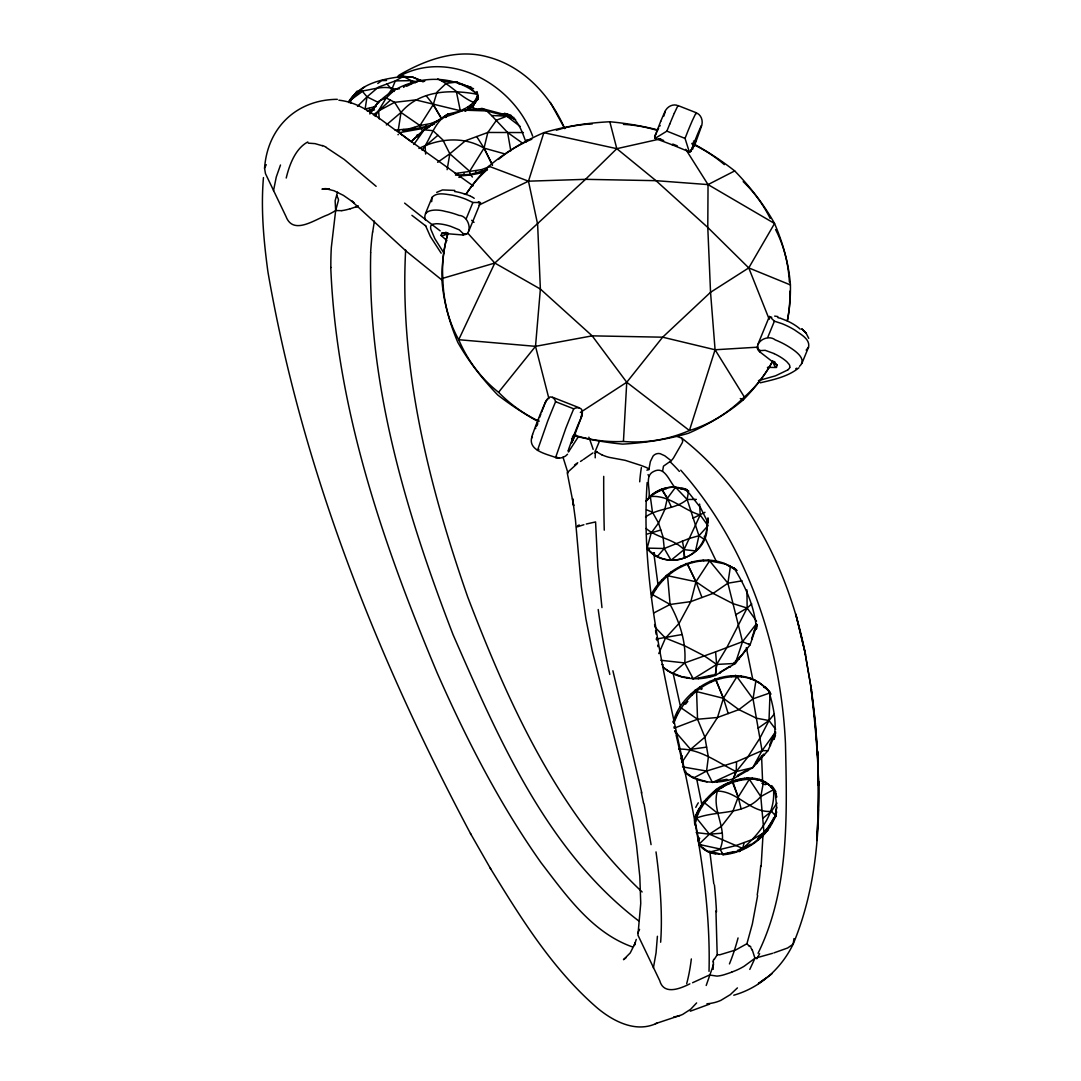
<?xml version="1.0" encoding="UTF-8"?>
<svg xmlns="http://www.w3.org/2000/svg" width="1081" height="1081" viewBox="0 0 1081 1081"><rect width="100%" height="100%" fill="white"/><g stroke="black" fill="none" stroke-linecap="round" stroke-linejoin="round"><path stroke-width="1.5" d="M685.759 149.327L708.041 184.594L707.785 227.469L710.541 292.302L715.082 349.771L689.421 430.522A135.544 126.234 -43.3 0 1 623.44 441.453A135.53 130.855 0 0 1 573.808 434.94M675.49 488.017C669.369 481.91 664.991 465.708 653.978 471.343C643.438 475.897 651.478 490.477 648.546 498.787M595.199 457.831L595.307 451.155L599.698 440.589M713.379 964.157L713.419 961.914M776.807 807.561L776.009 811.088L776.712 812.02C770.267 835.654 747.106 852.666 723.027 854.76L720.081 849.004C728.621 829.681 711.406 811.007 717.392 791.062L716.203 789.454C706.582 797.805 697.326 807.696 694.475 820.452L694.651 823.749M763.078 833.681L761.119 866.489M673.071 722.351C683.408 683.476 742.012 656.464 770.037 692.907L768.996 720.527L759.916 738.134L747.282 757.808L736.202 771.591L733.242 778.82C717.189 784.022 697.691 784.022 684.624 771.969L690.8 775.942M767.969 750.687L762.051 750.646L736.593 761.74L736.188 771.577L752.768 767.645L767.969 750.687L775.726 732.959M657.41 936.281L656.059 952.834L653.397 967.887M370.702 252.724C367.405 384.282 406.145 513.097 453.047 634.655C498.26 737.904 546.527 850.531 638.601 920.823M670.355 560.161C684.381 561.134 698.312 552.35 703.812 539.487C709.514 526.704 708.366 501.76 706.69 532.798C701.947 559.242 664.612 570.106 647.33 548.905M623.44 441.426L626.75 382.269L662.653 337.191L710.541 292.302L748.755 267.899L774.55 223.497A135.53 63.495 44.4 0 0 734.702 170.92A135.544 56.874 28.6 0 0 692.286 143.097M405.645 249.981C399.335 368.405 428.981 485.734 467.641 596.78C508.502 703.447 557.58 812.48 642.128 891.96M263.453 177.568C260.818 208.444 263.602 239.455 267.683 270.074L267.993 272.25C302.058 469.195 376.945 657.613 470.492 833.532L471.127 834.654M373.391 114.883L378.58 110.924L394.619 102.33L415.685 99.911L460.303 110.721C467.465 107.843 476.41 102.506 477.518 94.344C445.588 67.238 392.295 78.954 369.986 112.762M647.141 482.531C635.655 648.884 713.176 805.615 709.028 971.333M573.619 505.462L572.579 498.638L575.443 519.731L581.335 586.726L585.861 618.521L592.212 650.721L622.629 770.388L632.993 822.141L636.52 845.396L639.817 876.637L640.749 903.365L637.925 935.119L659.761 980.724C663.829 995.52 680.462 988.534 689.867 983.845M266.237 164.69L264.561 168.204L265.467 173.609L286.006 216.524C293.343 235.712 315.017 219.267 327.786 214.849A88.034 83.007 13.7 0 0 335.678 210.538M548.905 398.592L535.514 346.339L540.378 289.059L537.622 224.226L528.474 181.176L543.851 132.679L616.805 148.678L660.613 138.854M716.203 789.454C732.405 778.077 759.943 770.685 773.523 789.684C775.712 815.412 757.7 836.045 739.228 851.517L738.039 849.909M713.338 965.076L706.204 985.48M582.308 412.361C582.808 407.415 577.011 406.807 573.727 408.821L555.607 401.686C554.823 398.105 550.432 394.714 547.77 398.767A9.688 9.594 8.1 0 0 545.446 402.091L541.338 411.604A27.755 0.878 -68.5 0 0 535.446 426.522L532.582 434.454M575.741 434.359L571.687 442.805L581.7 416.334A9.688 9.594 8.1 0 0 582.308 412.361M667.599 670.517L662.612 666.869C677.003 679.246 697.745 681.638 715.365 675.422L716.649 664.437L715.581 651.87L742.525 641.668L756.457 623.751M714.014 674.53L715.365 675.422L716.689 664.423L726.716 647.776L747.147 608.049L751.727 603.887M678.787 749.119C699.853 748.376 717.892 762.673 736.161 771.604L712.42 782.482L706.569 771.05L708.352 757.105L704.88 737.161L697.542 719.243L696.583 691.583L695.151 690.083M372.661 232.037L374.404 221.078M273.52 190.607L276.277 176.973L280.492 165.028M715.365 675.422L735.323 663.45L742.525 641.668L727.891 583.213L730.432 566.376C702.231 550.337 665.937 566.971 651.478 594.037L670.098 604.468C679.8 622.291 686.449 642.425 684.732 662.937L693.299 678.909L716.689 664.423L735.323 663.45L750.092 644.857L756.781 625.264M471.789 107.978L478.383 97.574L477.518 94.344C450.831 89.25 419.941 90.088 400.997 112.451L398.376 129.477L399.254 132.706L401.943 134.693M757.619 895.608L752.349 923.971L746.917 943.74L735.675 949.983L719.73 954.82L717.338 954.618L717.135 952.969L715.946 910.945M423.36 81.386L412.672 77.17L403.294 76.4L395.362 80.886L378.431 87.115L367.027 96.831L365.121 109.005L376.174 106.465M736.161 771.604L733.242 778.82L752.768 767.645L762.051 750.646L753.025 698.839L755.862 681.138L754.416 679.638M773.496 739.404C777.442 725 773.51 706.339 768.807 691.232A58.469 46.861 -43.4 0 1 771.01 694.11M447.115 169.69L449.831 153.786L442.845 139.908L432.981 130.679L424.184 129.801L412.145 140.679L424.644 129.193L447.737 114.208L463.979 110.167L481.977 108.546L512.313 116.545M648.83 469.83L650.343 461.641L653.059 456.087A7.635 7.337 79.5 0 1 660.14 453.669L664.761 455.777L671.179 460.736L672.098 459.736A7.27 1.338 -57.3 0 0 673.477 458.006L682.179 442.899A8.81 2.554 -55.7 0 0 682.692 441.116L681.868 438.197L676.909 436.413M695.569 550.891L698.934 535.744L687.138 499.463L688.638 490.842M532.555 434.521A30.917 0.973 -68.5 0 0 532.041 436.427L532.393 437.656M568.282 450.723L568.457 451.993L578.038 437.224M776.793 797.008C774.064 785.076 760.97 777.955 749.336 779.306L738.188 797.075L732.648 811.912L721.567 826.195L709.406 834.181L698.839 844.383C702.853 849.45 708.744 853.071 715.217 853.774C732.904 855.584 753.214 847.018 764.01 832.843L760.794 796.535L763.51 781.82L762.321 780.212M694.245 146.34L699.947 130.558A30.917 0.973 -68.5 0 0 701.299 126.626C703.299 121.842 701.893 115.802 697.191 113.208M532.028 436.44C527.231 450.453 546.621 454.034 555.688 457.479C559.89 458.939 564.633 457.601 567.525 454.236M637.871 932.876L639.547 929.39M687.557 490.369L675.544 487.288L667.355 498.314L664.747 509.678L658.532 523.042L651.194 533.001L647.168 548.108C652.938 555.283 661.883 559.674 671.031 560.228L684.03 549.661L700.191 514.975L699.637 504.07M264.561 168.204C267.52 127.328 296.87 99.614 337.313 99.33M581.686 416.415L577.592 425.873M739.228 851.517L742.728 848.45L744.093 842.558L752.552 839.437L767.821 830.559L766.632 828.951M511.164 115.383A60.901 29.255 -10.9 0 0 504.422 113.424C517.002 115.775 521.961 131.287 525.92 142.111A60.901 29.255 -10.9 0 0 526.974 139.692M472.424 177.027L470.276 174.446L469.64 171.271L484.031 148.138L487.828 132.463L496.557 120.14L509.516 115.154L500.408 113.951M418.928 148.462C439.399 138.26 463.749 136.138 484.031 148.138L492.517 165.271L484.045 148.097L476.694 136.571L465.56 140.665L449.831 153.786L437.643 162.285M677.882 106.343L678.003 105.56L696.123 112.694L695.84 114.059M504.395 113.586L504.259 114.032A8.337 5.513 48.7 0 1 503.746 115.045M545.419 402.227L542.594 409.685M774.847 817.547L776.604 806.669L775.266 792.508A46.294 32.092 -36.6 0 1 776.32 794.873M736.877 570.471L725.243 563.998L709.622 560.877L695.975 581.7L690.827 601.604L679.098 623.318L665.477 638.101L658.788 653.573M742.093 580.821L727.891 583.213L713.095 593.401L701.961 597.496L695.975 581.7L687.557 564.363L686.192 563.471M752.403 639.317L751.619 638.79L755.322 627.548L756.105 628.061M701.542 125.801L701.029 126.342M395.173 130.233L409.172 128.788L419.955 125.558L433.251 104.627L437.062 92.047L446.183 83.372L456.979 82.075L473.559 88.71M742.715 848.436L709.406 834.181L696.502 818.02C703.961 796.319 726.364 779.806 749.336 779.306L760.794 796.535C744.309 815.642 717.865 810.034 696.502 818.02L695.164 821.384M766.78 689.043C759.065 681.206 748.011 676.26 736.931 676.733L723.432 698.285L717.5 717.487L704.88 737.161L690.597 749.363L681.908 762.402M674.301 728.108L697.542 719.243L717.5 717.487L728.189 713.555L723.432 698.285L716.095 680.408L714.663 678.909M536.108 426.455L536.716 424.833M696.15 139.692L692.57 149.381M636.277 939.416L634.29 945.524L635.398 942.7L630.223 952.942L623.48 959.685L625.926 957.874M444.102 253.4L434.805 238.577L430.914 229.537A30.917 13.323 22.4 0 1 430.724 226.159L431.049 225.537A11.391 4.905 22.4 0 1 432.968 224.172L436.359 223.713A27.755 11.959 22.4 0 1 450.763 226.361L459.33 229.875L463.087 233.577A9.688 8.216 -17.8 0 0 467.1 233.685C472.073 228.469 467.451 215.592 458.993 215.403A38.078 16.404 22.4 0 0 445.196 211.39C438.264 209.268 421.387 208.268 425.441 220.065M789.684 367.472L789.846 366.797A11.391 4.905 22.4 0 0 789.13 364.392L786.752 361.662A27.755 11.959 22.4 0 0 774.077 353.636M660.667 121.45L654.613 136.936L656.64 132.517M701.069 126.247A27.755 0.878 -68.5 0 0 696.894 135.801L690.894 151.11L694.907 142.381M699.258 838.167L698.177 841.234L699.718 838.261M673.895 723.216C682.841 697.15 708.704 675.855 736.931 676.733L753.025 698.839L770.037 692.907M770.523 745.525L769.699 744.66L774.023 734.526L774.861 735.391M799.467 366.351C807.818 358.716 794.17 350.149 788.252 346.42A38.078 16.404 22.4 0 0 775.226 339.893C769.05 334.732 757.146 339.785 757.349 347.96A9.107 6.635 1.5 0 0 759.605 351.717L777.117 365.27L776.401 367.499L767.415 367.391M741.107 808.791L738.188 797.075L731.932 780.941M536.933 424.306L537.798 422.076M538.189 421.063L538.689 419.752M539.568 417.509L540 416.401M540.432 415.28L540.865 414.158M541.73 411.929L542.162 410.807M801.845 363.513L808.534 347.244C810.453 339.069 800.386 334.218 794.94 330.151A38.078 16.404 22.4 0 0 781.914 323.624L774.401 321.192L769.767 316.679M655.248 138.287L666.882 131.125L669.734 124.072M689.259 151.772L685.043 138.409L687.867 131.206A38.078 1.203 -68.5 0 1 692.408 120.437L696.123 112.694M480.532 202.579L468.735 231.253M757.646 344.988L769.442 316.314M425.468 213.538L432.157 197.269C436.967 191.837 445.588 194.337 451.858 195.08A38.078 16.404 22.4 0 1 465.681 199.134L472.897 202.485L480.423 202.512M466.208 218.754L472.897 202.485M767.713 337.461L774.401 321.192M387.309 95.763L392.011 88.831L395.362 80.886L410.942 80.67L417.361 81.845M555.607 401.686L553.04 407.848A38.078 1.203 -68.5 0 0 547.689 421.117L537.5 450.291A248.36 7.864 -68.5 0 0 538.757 449.48L538.879 449.331M573.727 408.821L571.16 414.982A38.078 1.203 -68.5 0 0 565.822 428.252L555.634 457.439M337.542 192.121L335.137 200.715L335.664 210.525L331.354 247.225A376.08 99.452 69.1 0 0 330.854 267.561M674.301 113.248L677.922 105.6M432.157 197.269L431.643 201.688M695.988 814.966L699.218 808.372M657.14 131.409L657.897 129.761M658.153 129.207L658.667 128.112M770.104 826.708L769.402 825.776L773.442 818.493L774.131 819.412M465.816 194.445A135.544 83.251 -34.4 0 1 488.936 166.231A135.53 70.062 -18.8 0 1 543.838 132.666A135.544 60.428 -3.1 0 1 609.819 121.761L616.805 148.678L585.51 179.338L494.801 263.048L458.709 339.704A135.53 123.139 89.7 0 0 498.571 392.295A135.544 129.788 54.3 0 0 539.135 421.279M675.652 717.568L676.26 716.352M675.463 717.973L674.585 719.716A4.148 1.067 -64.5 0 1 674.017 721M664.774 112.073C666.599 107.276 671.72 103.925 676.882 105.222M676.841 715.163L677.206 714.446M680.854 758.889L682.341 755.93M695.502 816.006L695.124 816.709M749.782 969.441L754.957 958.266L752.538 950.658A6.121 1.284 56 0 0 752.025 949.794M714.136 959.563L717.338 954.618M727.891 583.213L709.622 560.877C685.097 559.323 661.45 575.538 651.397 597.509M731.242 566.957L731.337 566.768A60.901 54.874 -57.9 0 1 734.81 569.011M349.095 102.654C358.662 83.264 383.796 78.71 403.294 76.4L415.334 82.886M808.534 347.244L806.156 350.095M349.244 101.857L356.825 91.29C369.891 91.29 382.134 84.196 395.362 89.358M758.051 953.293C789.725 888.947 786.982 813.574 785.468 743.633C780.874 644.681 746.863 544.986 680.733 470.167M476.505 100.722L477.721 98.83A58.469 16.201 -15.3 0 0 478.14 97.398M476.68 100.425L472.748 105.83M375.148 116.424L386.201 97.925L395.322 89.237L399.484 88.737M673.99 720.797L673.395 721.527M665.207 111.235L665.018 112.41A30.917 0.973 -68.5 0 1 663.693 116.302M776.942 803.075L771.469 811.358L763.01 818.168M758.294 839.869L757.605 838.937L765.767 830.194M735.107 661.586L742.539 654.194L745.958 649.289L746.741 649.803M764.01 832.843L775.861 816.047L774.672 814.439M413.82 144.449L424.644 129.193L429.035 127.234M369.864 113.991L379.093 100.979L386.201 97.925L394.619 102.33L400.997 112.451L419.955 125.558L422.644 131.45M422.144 150.3C430.86 138.53 434.251 121.883 447.737 114.208L452.507 114.073M447.737 114.208L445.372 117.518L447.791 114.194L452.844 114.262L463.979 110.167L486.693 110.924L506.746 116.14L515.61 119.518M762.051 750.646L775.631 731.864M348.528 101.655L352.338 96.506L356.068 93.601M703.92 801.318L701.772 804.25L696.705 778.996M645.911 500.881L650.33 496.557C669.477 494.679 682.827 509.921 700.191 514.975L707.974 525.744L698.934 535.744L689.083 538.514L664.261 548.499L657.262 556.62M756.781 763.551L755.943 762.686L763.591 754.173L764.416 755.038M498.584 392.268L535.514 346.339L592.172 335.853L662.653 337.191L715.082 349.771L758.2 347.136M696.623 1002.925L690.691 1009.235L682.706 1014.397A441.089 115.329 69.3 0 1 673.774 1016.897M348.663 102.398L359.662 91.358M774.199 714.095L768.996 720.527L758.173 728.162M646.235 500.908C653.086 492.017 664.261 486.518 675.544 487.288L687.138 499.463L696.34 499.422M733.756 995.209C759.875 987.858 781.401 968.441 793.143 944.145L793.995 938.592M737.418 987.912L730.27 994.669L720.878 1000.357A441.089 133.679 70.2 0 1 706.947 1003.763M648.046 499.327L646.357 501.03M357.514 106.303L367.027 96.831L378.742 102.641M471.667 106.924L477.491 109.897M671.179 460.736L663.477 466.154L662.626 470.978M798.967 367.756C788.035 376.701 773.672 379.634 760.24 382.823M390.417 100.128L378.58 110.924L379.269 118.924M715.581 651.87L684.732 662.937L672.504 673.409L666.801 670.004M386.336 124.937L400.997 112.451M437.927 135.287L425.076 146.178L425.644 154.07M403.537 87.358L406.01 85.304M649.654 496.503C656.667 490.22 666.058 486.477 675.544 487.288M358.554 91.655L364.77 86.804M753.025 698.839L738.891 709.622L728.189 713.555M787.684 369.999L775.523 375.823L758.443 380.634M377.782 83.494L381.688 80.589L386.552 80.507M437.764 78.954C450.655 84.818 459.763 96.317 472.856 102.073L473.735 105.303L464.789 111.086L464.276 109.208M592.929 452.898L583.632 459.357M771.875 973.886L758.43 983.534L765.632 978.4M577.227 463.654L567.214 472.667L573.66 505.705M720.432 672.977L719.649 672.463L729.648 666.45L730.432 666.977M645.533 517.002C657.707 507.881 675.071 509.719 687.138 499.463M738.093 776.361L737.269 775.496L747.066 769.888L747.89 770.753M580.483 461.452L582.673 460.006M424.184 129.801L441.71 118.356L452.844 114.262M580.348 412.442L626.75 382.269L689.421 430.522A135.53 116.572 -69.1 0 0 744.336 396.984A135.544 103.411 -88 0 0 772.807 360.77M759.592 351.717A16.796 7.243 22.4 0 1 760.389 350.622L765.118 350.312L774.118 353.582M739.485 849.463L749.011 845.112M436.697 192.364L442.521 189.932L454.79 190.418M735.62 614.805L747.147 608.049L746.93 589.915M398.848 75.292C424.901 60.023 456.371 48.523 486.72 56.671C523.015 65.765 550.175 95.182 564.755 128.639L550.337 102.452M397.322 77.386C448.48 47.645 513.813 84.061 532.649 136.152M704.988 512.313L693.029 518.164M795.751 368.743L796.765 368.189M736.593 761.74L706.569 771.05L693.489 778.09L692.056 776.604L695.583 778.212M760.794 796.535L773.523 789.684M654.167 612.778L670.098 604.468L690.827 601.604L701.961 597.496M488.963 166.244L528.474 181.176L585.51 179.338L655.991 180.676L708.041 184.594L734.688 170.933M426.373 95.979L433.265 104.6L441.724 118.964L431.265 123.437L419.955 125.558M406.632 86.277L416.698 81.372L424.819 81.007M478.991 205.066L528.474 181.176M489.815 166.542L481.491 169.649L455.196 173.541M367.243 111.059L373.796 108.586L373.418 107.438M745.066 779.036L748.147 777.698L749.336 779.306M692.583 982.724L709.46 975.008L716.919 976.102A22.498 7.445 -26.1 0 0 724.175 974.724L729.634 972.914A70.995 23.417 -26.1 0 0 731.702 972.143M685.881 771.293L685.665 771.388A1.676 1.095 76.6 0 0 685.259 771.929L684.746 772.064M434.386 124.112L420.833 128.801L399.254 132.706M731.702 972.143L735.891 970.468A22.647 7.486 -26.1 0 0 744.012 966.333L754.957 958.266L772.631 953.307M357.703 206.201L358.392 205.931M476.694 136.571L487.828 132.463L523.407 132.558M698.542 678.706L697.758 678.192L712.717 675.003M709.622 1004.1L690.3 1011.194M744.093 842.558L735.634 845.666L708.852 852.247L699.583 845.274L695.286 821.925A46.294 32.092 -36.6 0 0 694.718 824.898M355.649 206.957L350.217 208.809M576.551 527.001L577.957 526.609M478.924 109.586L481.977 108.546L487.153 110.938M655.424 1023.666L679.841 1015.532M656.924 1023.167C636.344 1033.179 613.805 1021.64 597.739 1008.37C552.945 969.819 521.353 918.823 490.733 868.935L489.977 867.638M773.955 952.874L787.657 947.983L793.143 944.145C826.938 862.854 820.898 771.185 810.723 685.678L811.426 689.759C818.236 739.661 820.344 790.211 816.763 840.464L818.344 809.48L818.182 813.952L818.574 781.279L818.547 785.603L817.506 751.227L817.682 755.457L814.925 719.338L815.385 723.513L810.723 685.678M578.335 526.488L583.889 524.731M487.49 169.649L470.276 174.446L455.506 175.149M660.802 530.028L646.56 534.23M535.514 346.339L458.709 339.704A135.544 111.978 -68 0 1 442.845 278.29L494.801 263.048L540.378 289.059L592.172 335.853L626.75 382.269M586.294 524.015L595.577 521.934L597.793 566.674L601.955 607.576M727.418 853.058L734.175 851.598L734.864 852.531M717.271 782.022L716.446 781.158L726.891 779.32L727.729 780.185M775.212 817.439L775.266 817.425A46.294 32.092 -36.6 0 0 776.307 814.425M681.922 634.561L656.059 639.087M700.934 845.072L700.002 845.518L700.61 846.464M325.124 188.58L321.949 189.161L329.448 188.986L325.516 188.621L334.002 190.729L343.447 195.391L353.919 202.674L351.284 200.742L406.429 251.387L442.291 280.317M706.623 747.133L690.597 749.363L674.855 731.134M680.449 488.747L681.327 488.585A1.432 1.054 -6.6 0 0 681.746 488.369L682.084 488.369M341.731 210.687L335.664 210.525L338.502 200.107A3.743 1.946 74.3 0 0 338.218 198.742L336.745 195.418M338.88 100.209C363.054 102.614 381.552 120.977 400.754 133.801M722.189 833.181L709.406 834.181L696.164 832.573M422.252 81.602L423.779 81.615M460.817 177.243L458.871 177.338M308.247 143.151L315.003 143.624L322.435 145.786M567.998 473.046L562.998 457.141M647.168 548.108L664.261 548.499L671.031 560.228M481.977 108.546L486.693 110.924L491.625 115.532L506.746 116.14L520.11 126.409M397.646 76.278L412.672 77.17L422.806 81.44M441.967 81.156L456.979 82.075L459.303 84.048M461.222 83.994L469.181 86.885L477.18 94.506A58.469 16.201 -15.3 0 0 477.14 91.939M400.47 76.346L412.672 77.17M671.139 672.517L681.571 676.625L689.367 677.841M478.356 202.606L479.842 202.701A9.688 8.216 -17.8 0 0 478.437 201.782M674.868 487.22L678.787 487.653M678.395 487.612L685.368 489.436M661.41 489.234L667.355 498.314L671.436 507.219M703.812 539.487L704.488 539.554L698.934 535.744M683.827 558.161L684.503 558.215L684.057 549.648L682.408 540.973M708.825 851.152L718.27 853.409L718.96 854.341M646.154 528.501C657.045 538.054 673.639 538.608 684.03 549.661L696.245 550.959M660.883 660.288L684.732 662.937M392.025 88.818L393.957 91.507L386.89 84.007M774.672 316.098L777.901 316.584M697.583 779.617L696.759 778.752L707.096 781.833M682.516 766.875L706.569 771.05M555.823 457.506L559.418 458.155M777.915 317.665L780.59 318.327M666.247 575.443L695.934 581.727L713.095 593.401L732.81 603.563L747.147 608.049L756.511 621.156M698.839 844.383L720.081 849.004M696.583 691.583L723.392 698.299L738.891 709.622L756.443 718.203L768.996 720.527L775.645 729.27M433.265 104.6L441.724 118.964M484.072 148.124L505.178 154.002M772.091 788.13L772.483 788.238A46.294 32.092 -36.6 0 1 774.969 792.873M717.392 791.062C738.201 791.346 750.619 813.263 771.469 811.358L775.861 816.047M632.182 946.821C592.023 932.538 566.093 895.271 541.149 862.827C499.395 803.778 466.343 739.053 437.21 673.017C383.093 544.121 336.394 408.267 330.759 267.426M780.887 318.422L787.495 321.043A27.755 11.959 22.4 0 1 800.21 329.124M464.141 193.742L467.789 195.039M740.296 398.551L743.458 399.632A131.396 77.332 -35.8 0 0 772.537 361.608M654.721 138.26L672.355 144.868M552.553 397.254L579.348 407.807M666.882 131.125L685.043 138.409M659.153 138.719L663.68 140.503M672.747 144.07L677.274 145.854M760.47 780.644L761.294 780.995M616.805 148.678L655.991 180.676L707.785 227.469L748.755 267.899L790.387 284.911M646.533 509.786L652.465 512.218L658.532 523.042L663.072 537L664.261 548.499M672.206 144.786L689.61 151.989M663.234 664.91L662.396 664.585A4.797 2.959 60.8 0 0 661.977 664.504M742.525 641.668L750.092 644.857L748.728 643.979M468.695 195.404L470.478 196.188M684.989 489.396L687.962 490.774M601.725 454.75L595.307 451.155M470.762 196.323L472.721 197.35M762.591 781.604L761.592 756.065M326.421 147.611L344.231 159.448L376.134 186.324M708.041 184.594L774.55 223.497A135.544 74.684 60 0 1 790.414 284.925A135.53 88.683 75.6 0 1 787.306 321.003M729.067 565.485L734.769 568.903M472.978 197.499L474.221 198.323M733.891 568.349L734.445 568.701A60.901 54.874 -57.9 0 1 736.702 570.255M724.459 563.485L725.243 563.998M714.014 560.715L714.798 561.228M708.271 559.985L709.622 560.877M703.042 560.201L703.826 560.715M691.962 561.944L692.745 562.458M681.152 565.917L681.935 566.444M671.139 571.93L671.936 572.444M662.261 579.754L663.045 580.267M654.843 589.091L655.626 589.604M738.539 658.626L739.323 659.153M733.958 662.558L735.323 663.45M708.839 676.436L709.622 676.963M691.935 678.03L693.299 678.909M686.786 677.665L687.57 678.192M676.328 674.909L677.125 675.422M697.542 719.243L679.935 707.042M473.1 185.864L403.997 136.355M695.934 581.727L687.557 564.363M716.649 664.437L704.447 655.964L684.732 645.816L665.477 638.101L655.478 627.71M491.625 115.532L507.624 132.517L522.893 143.422M766.145 783.752L766.861 784.265M648.316 548.743L649.276 549.445M723.392 698.299L716.095 680.408M401.713 134.517L403.672 135.963M733.985 568.39L736.188 570.025M399.713 133.166L411.875 142.151M716.879 812.696L703.353 801.899M738.147 797.089L733.134 782.549M425.779 225.983L411.915 215.335M770.091 316.963L770.118 316.99A9.688 8.405 55.9 0 1 771.793 317.274M681.868 438.197C747.971 489.923 787.995 569.268 804.656 650.424L811.426 689.759L804.656 650.424M449.831 153.786L469.64 171.271M471.694 220.294L474.046 222.362M446.953 240.658L441.089 235.482L441.805 233.266L463.1 234.996A16.796 7.243 22.4 0 0 463.1 233.577M476.018 92.398L477.221 93.507L476.843 92.088L477.505 93.358M749.565 946.524L746.917 943.74M806.061 333.056L801.926 328.975L806.061 333.056L808.75 338.367M689.043 493.22L684.854 489.22A36.538 34.714 -83.5 0 1 687.286 490.206M758.821 682.26L759.659 683.138M750.336 678.125L751.173 678.99M740.823 675.922L741.661 676.787M735.485 675.247L736.931 676.733M730.648 675.72L731.486 676.598M720.203 677.557L721.041 678.422M709.825 681.381L710.663 682.246M700.029 686.989L700.866 687.854M691.151 694.191L691.975 695.056M683.503 702.718L684.341 703.582M677.395 712.217L678.233 713.082M688.273 774.618L689.11 775.482M689.597 493.787L700.474 507.611L707.96 522.569A36.538 34.714 -83.5 0 0 707.798 519.826M468.019 233.428L494.801 263.048M648.776 469.113L648.478 468.776A7.689 1.284 17.1 0 0 645.735 467.262L642.506 465.992A39.7 6.594 17.1 0 0 640.06 465.127L625.21 460.344L609.806 457.479A143.165 31.619 50 0 1 601.725 454.75M367.027 96.831L362.473 91.426L350.609 100.006L350.852 103.06M751.011 948.091L752.16 949.888M770.577 786.009L771.266 786.941M772.334 788.076L774.942 792.035M768.294 783.995L768.821 784.698M774.253 791.103L776.144 794.846M765.537 782.049L766.226 782.982M759.348 779.401L760.038 780.32M755.97 778.698L756.484 779.401M752.214 778.131L752.917 779.063M744.444 778.32L745.133 779.252M740.485 779.077L741.012 779.779M771.685 822.276L772.212 822.979M736.323 779.942L737.012 780.874M728.108 782.968L728.797 783.901M764.064 832.681L764.753 833.613M724.189 785.076L724.716 785.779M761.038 836.032L761.565 836.735M720.203 787.238L720.892 788.171M712.892 792.603L713.582 793.535M750.282 844.302L750.971 845.234M709.622 795.751L710.149 796.454M746.471 846.707L746.998 847.409M706.433 798.859L707.123 799.791M742.39 848.571L743.079 849.504M701.083 805.764L701.772 806.696M698.975 809.493L699.502 810.21M730.175 852.706L730.688 853.409M697.042 813.061L697.731 813.993M726.04 853.22L726.743 854.152M695.313 816.412L696.502 818.02M721.838 853.152L723.027 854.76M714.69 853.071L715.217 853.774M711.149 852.152L711.838 853.085M704.947 849.49L705.636 850.423M702.366 847.788L702.88 848.49M441.17 253.197L430.373 236.523L425.468 225.456M648.032 474.6L648.843 476.045M734.445 568.701C745.782 586.969 754.727 607.373 756.416 629.047A60.901 54.874 -57.9 0 0 757.295 624.629M715.082 349.771L744.309 396.957M662.072 489.288L667.328 498.314M470.492 833.532L490.733 868.935M704.244 536.338L716.487 561.755M748.755 267.899L769.226 319.327M369.256 108.438L369.756 109.965M477.329 96.79L477.843 98.655M476.491 98.898L476.87 100.317M474.991 100.668L475.505 102.546M470.586 104.857L471.1 106.735M467.722 107.249L468.1 108.668M431.265 123.437L431.643 124.856M425.698 124.801L426.198 126.666M414.591 127.49L415.104 129.355M409.172 128.788L409.564 130.206M403.754 129.45L404.267 131.328M775.618 794.143L776.428 797.156M675.733 733.567L675.017 730.783M676.084 734.931L684.665 772.185M674.287 727.972L674.004 726.837M746.322 647.627L752.727 679.165M680.3 705.812L673.382 674.463M410.942 80.67L411.604 83.588M612.886 670.774L641.803 792.913M456.466 92.034L460.303 110.721M513.705 117.248L514.07 119.086M481.491 169.649L481.761 171.041M475.64 170.812L476.005 172.649M463.884 172.757L464.249 174.595M458.087 173.514L458.358 174.919M417.59 135.652L417.861 137.057M644.046 803.859L651.073 844.639M507.624 132.517L510.8 150.813M654.573 624.534L654.978 626.98M655.559 630.615L656.126 634.209M656.667 637.776L657.072 640.533M710.028 853.193L713.811 883.907M658.086 585.389L653.775 552.823M650.33 496.557L652.465 512.218M657.707 645.154L657.91 646.654M667.599 576.335L670.098 604.468M684.03 549.661L684.503 558.215M743.485 399.646A131.382 63.982 -19.8 0 1 688.57 433.224A131.396 54.226 -3.7 0 1 622.588 444.115A131.382 49.537 12.6 0 1 573.565 435.67M556.418 130.233A131.396 120.815 -40.1 0 1 592.253 123.937M609.819 121.761A135.53 55.78 12.7 0 1 656.072 129.45M623.48 124.396A131.382 125.491 1.5 0 1 655.897 130.017M466.452 193.621A131.396 97.722 -85.9 0 1 487.153 169.703M498.449 159.393A131.382 111.046 -66.4 0 1 531.798 139.246M447.804 233.766A131.382 82.818 77.2 0 0 441.994 280.965A131.396 68.657 61.2 0 0 457.831 342.38A131.382 57.347 45.1 0 0 497.719 394.957A131.396 50.631 28.9 0 0 536.379 420.617M442.845 278.303A135.53 97.966 -50.3 0 1 448.075 232.942M775.563 229.537A131.396 106.397 -70.4 0 1 789.373 281.952M789.779 291.221A131.382 92.209 -52.2 0 1 787.468 319.99M743.188 181.622A131.382 117.694 86.6 0 1 770.145 218.348M692.016 143.922A131.396 124.41 51.6 0 1 724.365 164.623M654.816 137.949A9.107 2.013 -48.3 0 1 655.316 136.368M690.84 151.07A9.107 2.311 87.5 0 1 689.421 151.908A9.688 7.013 19.6 0 0 691.421 149.57M669.747 124.058A38.078 1.203 -68.5 0 1 674.287 113.302M654.883 138.3A9.688 7.013 19.6 0 1 655.167 135.301M660.64 121.531A27.755 0.878 -68.5 0 1 664.815 111.978M695.272 141.854A5.162 3.297 20 0 1 692.394 143.746M695.813 139.584A5.554 2.77 20.4 0 1 693.475 141.125M659.951 126.018A5.554 2.77 20.4 0 1 660.207 125.572M581.821 412.78A9.107 4.081 -67.4 0 1 581.01 417.252M545.27 403.051A9.107 3.824 -73 0 1 547.77 398.835M556.742 456.777A248.36 7.864 -68.5 0 1 555.62 457.466M577.578 425.928A27.755 0.878 -68.5 0 0 571.7 440.805L568.822 448.723A30.917 0.973 -68.5 0 0 568.295 450.696M535.595 428.589A5.162 5.148 0 0 1 535.757 428.144M571.579 438.332A5.162 5.148 0 0 1 571.538 442.737M536.487 426.4A5.554 5.486 32.8 0 1 537.852 423.887M572.538 436.156A5.554 5.486 32.8 0 1 572.092 440.413M760.402 350.622A9.688 8.405 55.9 0 1 757.349 347.96M789.752 367.513A30.917 13.323 22.4 0 1 787.657 369.986M776.455 367.351A5.162 4.297 66.4 0 1 773.51 361.581M777.198 364.959A5.554 4.229 78.3 0 1 774.618 361.554M467.046 233.631A9.107 6.554 39.9 0 1 463.033 234.78M454.56 191.513A27.755 11.959 22.4 0 1 464.141 193.823M447.318 233.01A5.162 4.162 -27 0 1 441.156 235.347M446.075 232.212A5.554 4.027 -37.4 0 1 441.967 232.983M713.176 969.346A374.769 79.859 -60.9 0 1 713.082 965.265M691.34 958.942A506.908 134.355 68 0 1 686.678 983.669M713.46 964.238A6.121 2.067 84.2 0 1 713.406 965.184M712.947 961.766A5.5 4.202 85.9 0 1 713.919 959.293M714.433 884.947A607.779 132.193 68.3 0 1 716.5 911.905M648.005 469.708A62.657 10.202 13.8 0 1 646.897 470.194M639.709 481.815A149.502 140.192 84.1 0 1 641.398 467.533M588.861 437.197A136.638 36.984 60.6 0 1 593.158 449.345M597.28 451.601A145.259 55.009 -26.9 0 1 594.861 453.385M604.252 530.176A293.681 41.416 87.4 0 1 603.711 476.37M609.792 674.422A325.449 125.464 86 0 1 598.212 609.522M641.276 792.184A343.001 68.481 69.7 0 1 643.519 803.102M656.018 851.909A517.596 121.14 67.8 0 1 660.64 942.227M759.632 953.712A374.769 196.553 9.4 0 1 756.741 958.766M749.201 945.726A5.5 1.703 59 0 1 750.836 946.915M670.179 461.844A149.502 145.097 -89.3 0 1 679.395 471.424M577.605 525.663A166.082 9.134 -9.3 0 1 579.321 525.028M574.511 465.1A17.526 1.432 -30.5 0 1 577.754 462.722M738.053 937.943A506.908 138.854 77.9 0 1 729.445 963.914M370.621 252.603A376.08 112.843 70.5 0 1 372.594 231.915M760.713 865.895A607.779 210.106 71.4 0 1 757.227 895M286.222 178.027A517.596 113.1 70.4 0 1 307.815 141.962M322.314 145.476A343.001 74.954 66.8 0 1 326.286 147.232M440.17 230.848A323.07 23.025 34.4 0 1 404.618 203.106M350.298 208.701A24.674 6.635 -24.6 0 1 341.839 210.606M357.581 206.593A81.71 25.849 -25.8 0 1 355.5 207.363M654.532 553.08A35.795 33.525 -72.1 0 1 654.086 552.81M649.33 497.706A36.74 35.2 87.2 0 1 666.315 488.882M682.908 488.274A7.013 0.689 13.6 0 1 686.976 489.625M707.042 523.92A7.364 1.946 -88.1 0 1 707.893 521.704M681.746 488.369A36.538 34.714 -83.5 0 1 686.678 490.166M707.123 519.718A36.538 34.714 -83.5 0 1 707.271 522.474M733.337 567.674A10.729 0.73 29.7 0 1 735.918 569.403M754.335 630.52A8.337 3.311 -78.2 0 1 756.065 629.074M673.666 722.567A8.999 4.662 -83.8 0 1 673.679 721.5M775.469 735.283A58.469 46.861 -43.4 0 1 774.01 739.309M765.294 686.894A8.999 0.973 46.7 0 1 769.861 691.962M765.51 687.705A2.946 1.567 12.9 0 1 763.754 687.3M765.497 687.651A58.469 46.861 -43.4 0 1 767.172 689.489M771.51 740.174A8.918 4.54 -74.8 0 1 773.428 739.309M685.53 704.204A58.806 47.861 -47.7 0 1 687.813 701.42M701.042 689.516A58.806 47.861 -47.7 0 1 702.191 688.732M721.513 787.819A21.931 15.202 -36.6 0 1 722.905 787.171M695.988 821.601A11.296 6.364 84 0 1 695.813 817.02M696.218 814.817A4.77 0.77 -64.4 0 1 695.623 816.114M695.772 807.399A49.226 41.2 -27.4 0 1 698.299 802.818M771.672 785.617A11.188 2.216 60.6 0 1 775.969 791.887M773.469 817.804A10.824 5.567 -80.4 0 1 774.834 817.263M761.848 783.239A49.226 34.997 -34.6 0 1 765.321 784.738M772.199 788.035A4.04 1.838 17.1 0 1 771.037 787.373M704.798 801.751A45.848 32.295 -38.9 0 1 758.213 780.023M416.55 135.355A21.917 2.594 -19.5 0 1 419.658 135.139M374.485 109.87A45.848 5.783 -16.9 0 1 371.729 110.586M398.321 134.639A57.847 19.066 -13.8 0 1 397.93 134.666M471.248 106.951A58.806 17.999 -13 0 1 465.668 110.992M427.306 126.112A58.806 17.999 -13 0 1 402.754 130.544M470.762 106.046A57.847 17.931 -17.5 0 1 470.032 106.708M466.722 86.169A58.469 16.201 -15.3 0 1 471.248 87.237M477.667 95.196A8.999 2.405 73.8 0 1 478.099 99.533M476.208 92.588A58.469 16.201 -15.3 0 1 477.221 93.642M483.977 172.109A62.009 33.227 -8.5 0 1 461.033 175.838M805.48 654.316L795.832 614.238L805.48 654.316"/></g></svg>
